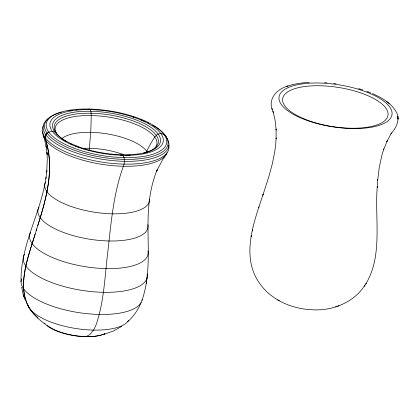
<?xml version="1.0" encoding="UTF-8"?>
<svg xmlns="http://www.w3.org/2000/svg" width="419" height="419" viewBox="0 0 419 419"><rect width="100%" height="100%" fill="white"/><g stroke="black" fill="none" stroke-linecap="round" stroke-linejoin="round"><path stroke-width="0.63" d="M46.703 172.298L47.289 159.037L46.933 152.427L47.206 154.517L46.1 145.828L46.383 147.991L45.043 141.496L43.141 135.044M149.457 199.821C145.047 233.158 153.197 268.15 141.952 300.486M89.237 150.175L90.687 132.325A109.621 35.311 -88.8 0 0 91.206 115.534L91.075 112.695A4.63 1.493 -88.8 0 0 90.949 111.957L90.535 110.522A6.447 2.079 -88.8 0 0 90.268 109.956L89.614 109.197L88.901 109.034A7.065 2.278 -88.8 0 0 88.278 109.589M146.268 283.726L146.975 278.017M45.844 178.95L46.949 170.381M309.217 82.417C301.502 82.821 293.698 83.8 286.439 86.565L288.026 86C275.917 89.205 266.678 100.209 273.45 112.716L273.083 111.543L275.094 120.18L276.158 130.031L276.09 129.005L276.116 138.94L276.173 137.961L275.681 144.607L274.827 151.259L272.408 163.441L268.956 176.252L262.875 195.186L263.216 194.175C254.15 221.284 241.009 254.998 258.476 281.741C269.888 299.313 290.681 308.672 311.176 309.693C328.266 311.087 346.241 305.43 358.523 293.253C385.454 264.881 374.146 221.169 377.299 186.314L377.241 187.298L377.729 179.693L377.666 180.668L379.253 167.375L381.887 155.26L383.851 148.928L383.526 149.882L387.256 140.69L386.784 141.659L391.54 132.923L390.906 133.912C396.332 127.816 401.02 118.598 395.636 110.93C390.377 102.529 381.295 97.522 372.475 93.594M149.211 201.738C150.531 190.692 152.993 179.735 157.314 169.459L156.523 171.387L162.624 159.644L166.437 154.072M46.09 177.038C41.114 212.711 20.222 245.267 21.055 281.83M251.117 236.698L251.337 235.572M252.212 231.052L252.432 229.931M37.71 225.794C46.65 197.773 55.03 167.113 45.09 138.197C44.608 134.054 49.117 130.843 52.972 131.419A6.447 5.615 -35.9 0 1 53.904 131.603L55.528 132.341A4.63 4.033 -35.9 0 1 56.099 132.823L57.052 134.321M36.165 230.633C45.425 201.633 55.324 170.109 45.54 139.92C44.121 136.95 45.922 133.441 48.772 132.132M35.133 233.86C27.335 260.204 12.177 296.521 37.967 317.948C10.889 294.966 28.785 256.768 36.683 229.02M258.685 207.772L259.042 206.719M123.401 166.264C113.607 192.955 111.213 221.546 108.071 249.598C104.897 274.508 104.415 300.229 96.297 324.217A47.97 15.451 -88.8 0 1 93.495 330.099L89.933 334.498L86.199 336.593M141.088 302.602C138.071 309.871 133.525 316.544 127.612 321.766M146.168 152.464L146.718 151.28A109.621 95.464 -35.9 0 1 154.752 137.034L156.669 134.892A4.63 4.033 -35.9 0 1 157.387 134.436L159.236 133.771A6.447 5.615 -35.9 0 1 160.215 133.624L162.289 133.787L164.169 134.504A7.065 6.154 -35.9 0 1 166.243 137.217L166.359 138.034M364.362 286.318L364.975 285.365M365.797 284.098L366.421 283.124M121.761 326.359L113.282 331.094L104.142 334.331M335.598 306.891L336.761 306.483M337.662 306.169L338.898 305.739M324.552 82.611L326.836 82.779M333.739 83.496L336.048 83.805M358.544 88.618L362.739 89.923M366.777 91.326L370.626 92.819M277.661 299.91L279.258 300.837M386.37 101.304L389.167 103.503M44.828 324.065L37.485 317.979M21.694 287.251L23.197 294.672L24.024 296.888M23.197 294.672L25.046 299.664M272.062 108.322L272.439 109.527M66.762 141.758A52.71 19.573 9 0 1 71.225 114.837A52.71 19.573 9 0 1 143.879 125.632A52.71 19.573 9 0 1 143.565 153.165M130.131 155.088A52.71 19.573 9 0 1 125.611 155.255M120.321 155.213A52.71 19.573 9 0 0 121.51 155.239L121.693 155.02A4.63 1.493 -88.8 0 1 121.966 154.821L122.605 154.847A6.447 2.079 -88.8 0 1 122.919 155.088L124.04 157.596A7.065 2.278 -88.8 0 1 124.375 161.31L124.26 162.928A4.897 1.576 -88.8 0 1 124.076 164.122L123.935 164.714A11.821 3.808 -88.8 0 1 123.401 166.254M83.444 148.913A52.71 19.573 9 0 1 81.784 148.368M78.563 147.221A52.71 19.573 9 0 1 75.986 146.215M72.566 144.733A52.71 19.573 9 0 1 70.35 143.675M56.392 133.572A51.469 19.112 9 0 1 110.375 117.378A51.469 19.112 9 0 1 153.045 149.861M61.918 138.532A45.378 16.854 9 0 1 106.52 133.771A45.378 16.854 9 0 1 147.289 152.139M82.349 148.399A41.753 15.508 9 0 1 123.453 154.621M165.175 135.861A63.599 23.616 9 0 1 103.865 159.539A63.599 23.616 9 0 1 48.552 118.457M163.022 133.598A63.599 23.616 9 0 1 163.939 134.499M152.605 125.244A62.483 23.207 9 0 1 148.541 157.345A62.483 23.207 9 0 1 62.384 145.016A62.483 23.207 9 0 1 61.525 112.208M68.747 110.731A62.483 23.207 9 0 1 72.346 110.255M76.117 109.898A62.483 23.207 9 0 1 77.227 109.82M133.122 117.001A62.483 23.207 9 0 1 134.813 117.55M141.035 119.808A62.483 23.207 9 0 1 145.739 121.788M147.415 122.563A62.483 23.207 9 0 1 149.033 123.348M104.855 333.723A33.955 12.612 9 0 1 47.09 325.301M128.738 320.242A51.783 19.232 9 0 1 76.033 328.538A51.783 19.232 9 0 1 27.617 304.576M142.125 299.695A61.242 22.741 9 0 1 75.766 312.129A61.242 22.741 9 0 1 21.584 278.834M147.059 273.832A62.688 23.281 9 0 1 81.433 290.299A62.688 23.281 9 0 1 24.512 254.296M147.97 250.929A59.975 22.275 9 0 1 85.183 266.683A59.975 22.275 9 0 1 30.723 232.241M147.844 224.574A55.69 20.683 9 0 1 89.546 239.202A55.69 20.683 9 0 1 38.977 207.222M149.457 199.648A52.956 19.667 9 0 1 92.599 211.914A52.956 19.667 9 0 1 45.514 182.134M167.071 152.699A63.06 23.417 9 0 1 99.916 164.007A63.06 23.417 9 0 1 42.879 131.77M168.757 145.257A64.013 23.773 9 0 1 102.493 162.195A64.013 23.773 9 0 1 43.325 125.831M104.923 333.707A33.955 12.596 8.6 0 1 72.88 335.457A33.955 12.596 8.6 0 1 44.781 323.484M397.877 117.341L397.788 116.451L398.05 119.143L397.877 117.341M73.163 147.86A60.959 22.636 9 0 0 166.668 142.91A60.959 22.636 9 0 0 79.579 109.176A60.959 22.636 9 0 0 73.163 147.86M75.273 146.168A57.335 21.29 9 0 0 163.221 141.517A57.335 21.29 9 0 0 81.307 109.788A57.335 21.29 9 0 0 75.273 146.168M76.687 146.042A54.596 20.274 9 0 0 160.43 141.612A54.596 20.274 9 0 0 82.433 111.402A54.596 20.274 9 0 0 76.687 146.042M302.618 118.75A57.167 21.233 9 0 0 391.817 115.513A57.167 21.233 9 0 0 312.124 83.051A57.167 21.233 9 0 0 302.618 118.75M304.644 119.096A53.313 19.798 9 0 0 387.821 116.073A53.313 19.798 9 0 0 313.506 85.801A53.313 19.798 9 0 0 304.644 119.096"/></g></svg>
